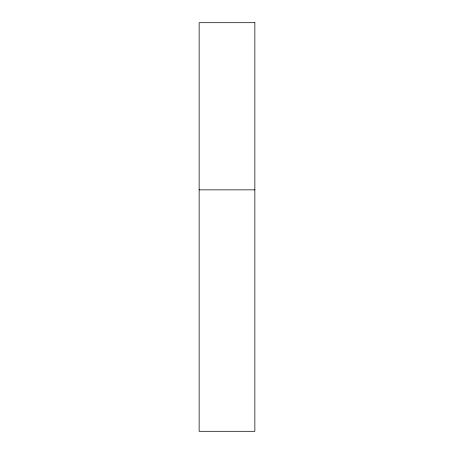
<?xml version="1.0" encoding="UTF-8"?>
<svg xmlns="http://www.w3.org/2000/svg" width="454" height="454" viewBox="0 0 454 454"><rect width="100%" height="100%" fill="white"/><g stroke="black" fill="none" stroke-linecap="round" stroke-linejoin="round"><path stroke-width="0.68" d="M199.141 189.857L254.859 189.857M254.859 22.7L199.141 22.7L199.141 431.3L254.859 431.3L254.859 22.7"/></g></svg>
